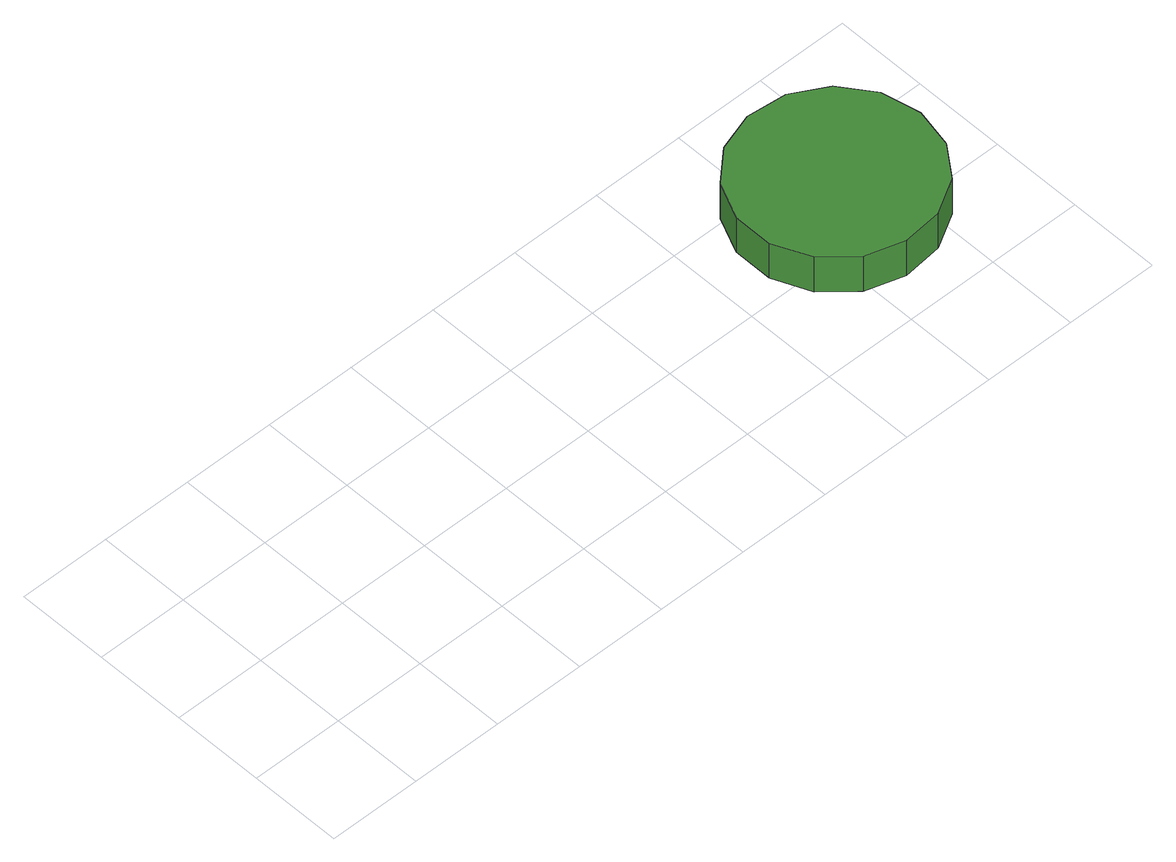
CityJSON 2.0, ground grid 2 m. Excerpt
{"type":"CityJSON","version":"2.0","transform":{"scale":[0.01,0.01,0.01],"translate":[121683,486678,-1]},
"CityObjects":{
"tree1":{"type":"SolitaryVegetationObject","attributes":{"function":"something"}},
"tree2":{"type":"SolitaryVegetationObject","attributes":{"function":"something"},"geometry":[{"type":"MultiSurface","lod":"1","boundaries":[[[0,1,2,3,4,5,6,7,8,9,10,11,12,13,14]],[[15,16,17,18,19,20,21,22,23,24,25,26,27,28,29]],[[0,29,28,1]],[[1,28,27,2]],[[2,27,26,3]],[[3,26,25,4]],[[4,25,24,5]],[[5,24,23,6]],[[6,23,22,7]],[[7,22,21,8]],[[8,21,20,9]],[[9,20,19,10]],[[10,19,18,11]],[[11,18,17,12]],[[12,17,16,13]],[[13,16,15,14]],[[14,15,29,0]]]}]},
"tree3":{"type":"SolitaryVegetationObject","attributes":{"function":"something"}}
},
"vertices":[
[1696,288,172],[1678,372,172],[1627,441,172],[1553,484,172],[1467,493,172],[1385,467,172],[1321,409,172],[1286,331,172],[1286,245,172],[1321,166,172],[1385,108,172],[1467,82,172],[1553,91,172],[1627,134,172],[1678,203,172],[1678,203,80],[1627,134,80],[1553,91,80],[1467,82,80],[1385,108,80],[1321,166,80],[1286,245,80],[1286,331,80],[1321,409,80],[1385,467,80],[1467,493,80],[1553,484,80],[1627,441,80],[1678,372,80],[1696,288,80]
]}
